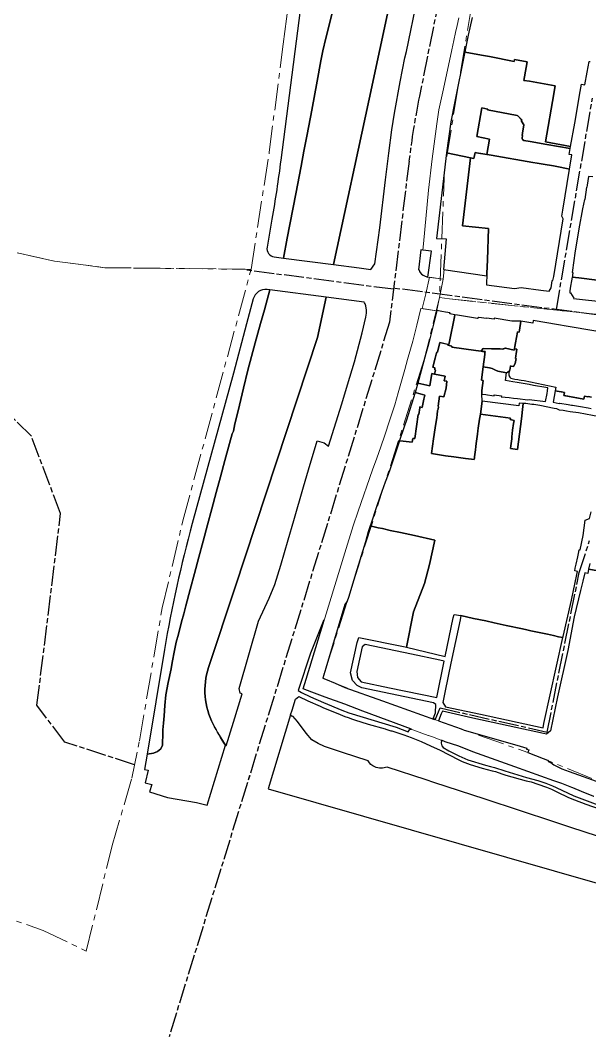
# Model space of a CAD drawing. Header units: millimetres. Extents: x 125232 to 134072, y 142885 to 152835.
# Drawn here: x 127612 to 128293, y 143323 to 144537 of the extents above; entities that cross this region are included whole.
import ezdxf

# ---------------------------------------------------------------- set-up
doc = ezdxf.new("R2010")
doc.units = ezdxf.units.MM
doc.linetypes.add('ACAD_ISO08W100', pattern=[36, 24, -3, 6, -3])
doc.linetypes.add('CENTER', pattern=[50.8, 31.75, -6.35, 6.35, -6.35])
for name, color, linetype in [('commerce & office', 242, 'Continuous'), ('green & plaza', 80, 'Continuous'), ('hospital', 231, 'Continuous'), ('industry', 35, 'Continuous'), ('reserve', 253, 'Continuous'), ('residence', 2, 'Continuous'), ('residence-bad', 41, 'Continuous'), ('water', 4, 'Continuous'), ('老城北中心线', 7, 'ACAD_ISO08W100')]:
    doc.layers.add(name, color=color, linetype=linetype)
doc.layers.add('historical site', color=232, linetype='Continuous', lineweight=0)
doc.layers.add('super block', color=6, linetype='CENTER', lineweight=0)

msp = doc.modelspace()

# ---------------------------------------------------------------- linework, layer by layer
at = {"layer": 'commerce & office'}
msp.add_lwpolyline([(128296.6, 144350.1), (128291.4, 144350.8), (128289.8, 144340.5), (128289.4, 144337.9), (128289.1, 144338), (128286.9, 144323.1), (128286.5, 144323.2), (128284.3, 144312.1), (128279.9, 144288.1), (128275.1, 144259.1), (128273.7, 144250.2), (128271.6, 144236), (128272.7, 144235.9), (128272.2, 144232.5), (128272, 144231.3), (128271.8, 144230.3), (128279.8, 144229.4), (128301.8, 144226.9)], dxfattribs=at)
at = {"layer": 'green & plaza'}
for points in [[(127966.6, 144706.6), (127945.1, 144537.3), (127923.6, 144370.2, -0.01101), (127913, 144299.8), (127907.2, 144266.3, 0.426635), (127915.7, 144254.7), (127927, 144253.2), (127931.3, 144276.9), (127941.5, 144330), (127947.8, 144363), (127951.3, 144381), (127955.1, 144400.7), (127960.8, 144430.1), (127967.1, 144464.5), (127971.6, 144489.1), (127973.8, 144500.9), (127977.5, 144515.9), (127981.6, 144533), (127986.9, 144554.3)], [(128333.9, 143551.9), (128270.4, 143572.6), (128250, 143579.3), (128167.8, 143606.3), (128106.6, 143626.4), (128097.2, 143629.6), (128050.6, 143644.8, -0.195156), (128035.9, 143644.9, -0.168769), (128027.9, 143652.1), (127997.3, 143662.4), (127976, 143669.5), (127968.2, 143672.9), (127960.5, 143677.4), (127954, 143685.3), (127943.6, 143699.3), (127937.9, 143705.8), (127937.3, 143705.3), (127935.3, 143707.3), (127937, 143712.7), (127941, 143726), (127945, 143729.1), (127955.7, 143724.1), (127970.7, 143717.5), (127974, 143716.1), (127994.5, 143707.5), (128000, 143705.4), (128004, 143703.9), (128009.3, 143702.1), (128011.6, 143701.3), (128028.2, 143696.1), (128048.4, 143690.3), (128049.3, 143690), (128055.2, 143688.3), (128056.1, 143688.1), (128070.7, 143683.5), (128079.5, 143680.3), (128091.2, 143675.3), (128102.5, 143670), (128113.9, 143664.9), (128123.9, 143659.7), (128137.3, 143652.9), (128140.2, 143651.6), (128149.8, 143647.9), (128164.1, 143643.5), (128176.1, 143640.4), (128180.3, 143639.3), (128187.8, 143636.7), (128192.4, 143635.2), (128216.8, 143628.2), (128222.6, 143627), (128230.6, 143624.3), (128241.3, 143620.6), (128247, 143618.2), (128253.5, 143615.3), (128267.5, 143608.6), (128274.7, 143605.5), (128288, 143600.4), (128311.9, 143591.9)]]:
    msp.add_lwpolyline(points, format="xyb", dxfattribs=at)
for points in [[(128150.3, 144373.2), (128121.6, 144379.1), (128109.6, 144276.7), (128121.3, 144276.3), (128118.1, 144239.5), (128169.9, 144231.9), (128170, 144234.6), (128170.5, 144251), (128172, 144288.6), (128140.8, 144291.9)], [(128103.6, 144261.4), (128093.5, 144262.7), (128090.9, 144263), (128088, 144239.3), (128089.1, 144239.1), (128089.5, 144237.3), (128090.3, 144235.8), (128091.9, 144233.9), (128093.9, 144232.6), (128096.1, 144231.7), (128099.2, 144230.5)], [(128131, 144183), (128131.5, 144185.5), (128125.6, 144186.6), (128125.8, 144187.8), (128120.5, 144188.7), (128115.9, 144189.4), (128110, 144190.4), (128110, 144190.3), (128105.7, 144172.7), (128101.6, 144156.8), (128099.4, 144147.4), (128097, 144139), (128087.5, 144103.8), (128101.7, 144100.5), (128104, 144115.1), (128107.4, 144114.5), (128108.3, 144119.3), (128107.5, 144119.5), (128107.7, 144122), (128105.4, 144122.7), (128108.1, 144133.4), (128109.4, 144138.3), (128110.1, 144140.9), (128110.7, 144140.8), (128113.7, 144152.2), (128124.3, 144149.8), (128125.1, 144153.6)], [(128000, 143719.8), (127976.5, 143728.4), (127960.5, 143734.4), (127950.3, 143738.5), (127953.8, 143750), (127975.4, 143820.5), (127974.9, 143820.7), (127959.2, 143781.1), (127944.3, 143736.5), (127948.3, 143733.9), (127959.1, 143728.9), (127974.8, 143722), (127996.5, 143713), (128004.8, 143709.8), (128061.4, 143692.4), (128075.7, 143687), (128075.8, 143687.1), (128077.5, 143689.4), (128078.1, 143689.9), (128078.5, 143690.1), (128079.4, 143690), (128079.9, 143690), (128021.7, 143711.8)]]:
    msp.add_lwpolyline(points, close=True, dxfattribs=at)
msp.add_lwpolyline([(127862.1, 144031.7), (127865.3, 144043), (127866.9, 144046.3), (127868.8, 144054.9), (127872.5, 144070.5), (127878.9, 144097.7), (127884, 144119.3), (127892.8, 144152), (127899.5, 144175), (127904.3, 144191.3), (127910.4, 144215.1), (127907.2, 144215.5, 0.376815), (127890.7, 144204.4), (127882.8, 144174.6), (127867.2, 144115.7), (127817.8, 143935.9, 0.0259), (127784.7, 143785.4), (127764, 143660.4), (127771.5, 143661.4), (127776.1, 143663.2), (127780.2, 143666.6), (127782.1, 143671), (127782.7, 143686.3), (127782.8, 143689.1), (127783.5, 143697.4), (127784.2, 143706.2), (127785.2, 143718.2), (127786.2, 143731.1), (127789.1, 143745.8), (127792.4, 143762.2), (127793.8, 143769.6), (127796.7, 143784.3), (127798.7, 143794.1), (127801.2, 143803.8), (127805, 143818.3), (127807.6, 143828), (127810.2, 143837.6), (127815.2, 143857), (127820.3, 143876.3), (127825.5, 143895.6), (127830.7, 143914.9), (127835.9, 143934.2), (127841.2, 143953.5), (127846.3, 143972.9), (127851.4, 143991.6), (127856.6, 144011.2)], format="xyb", close=True, dxfattribs=at)
msp.add_lwpolyline([(128297.6, 143609.8), (128282.8, 143615.4), (128272.4, 143619.9), (128271.4, 143620.3), (128259.3, 143625), (128250, 143628.5), (128203.2, 143645), (128153.2, 143663), (128136.3, 143669.6), (128120.2, 143675.1), (128115.7, 143676.8), (128115.1, 143673.4), (128116.1, 143670.3), (128117.7, 143668), (128124.5, 143664.2), (128136.3, 143658.1), (128147.1, 143653.4), (128168.2, 143646.9), (128174.2, 143645.5), (128179.1, 143644.2), (128191.4, 143640.1), (128217.4, 143632.5), (128230.6, 143628.9), (128240.3, 143625.6), (128248.3, 143622.4), (128252.6, 143620.3), (128273.7, 143610.5), (128339.4, 143585.8)], dxfattribs=at)
at = {"layer": 'historical site'}
for points in [[(128136.2, 144540.2), (128134.5, 144531), (128132.5, 144522.7), (128130.5, 144513.4), (128128.1, 144502.1), (128117.9, 144455.6), (128112.6, 144430.3), (128110.1, 144413.8), (128104.3, 144371.8), (128100.2, 144334.3), (128094, 144270.4), (128093.5, 144262.7), (128103.6, 144261.4), (128099.2, 144230.5), (128117.7, 144228.1), (128118.7, 144239.4), (128118.1, 144239.5), (128121.3, 144276.3), (128109.6, 144276.7), (128121.6, 144379.1), (128121.7, 144379.1), (128126.9, 144416), (128131, 144438.3), (128143.7, 144499.6), (128147.7, 144519.8), (128152.2, 144540.8)], [(128317.3, 143622), (128268.2, 143639.3), (128259.5, 143642.6), (128250, 143647.6), (128246.2, 143650.3), (128244.1, 143650.9), (128243, 143652.2), (128242, 143653.1), (128237.3, 143654.9), (128218.9, 143662.1), (128219.9, 143665.4), (128217.4, 143666.1), (128217.8, 143667.5), (128205.5, 143671), (128142.6, 143689), (128139, 143690.3), (128111.9, 143700), (128107.1, 143701.8), (128045.3, 143723.8), (128000, 143740), (127988.5, 143745), (127977.2, 143750), (127973.8, 143751.2), (127977.4, 143763.2), (128000, 143839.2), (128003.1, 143843.2), (128004.4, 143847.3), (128014.6, 143880.6), (128024.8, 143914.1), (128028, 143925.9), (128030.3, 143933.1), (128031.4, 143936.2), (128038.1, 143955.8), (128042.5, 143968.7), (128048.3, 143985.4), (128051.9, 143994.4), (128053.7, 144000), (128064.5, 144032.4), (128065.4, 144035), (128070.9, 144051.3), (128073.8, 144059.4), (128079.9, 144078.7), (128084.3, 144093), (128087.5, 144103.6), (128097, 144139), (128099.4, 144147.4), (128101.6, 144156.8), (128105.7, 144172.7), (128110, 144190.3), (128090.8, 144193.1), (128086.3, 144173), (128081.2, 144153.9), (128075.1, 144131.9), (128071.9, 144120), (128067.2, 144103.1), (128064, 144092.1), (128059.7, 144077.8), (128053.5, 144058.6), (128048, 144041.7), (128043, 144027.4), (128038.4, 144014), (128033.1, 144000), (128016.1, 143950.7), (128010.2, 143933), (128000, 143901), (127953.8, 143750), (127950.3, 143738.5), (127960.5, 143734.4), (127976.5, 143728.4), (128000, 143719.8), (128021.7, 143711.8), (128092.1, 143685.5), (128099.9, 143682.7), (128100.2, 143682.6), (128105, 143680.9), (128120.2, 143675.1), (128136.3, 143669.6), (128153.2, 143663), (128203.2, 143645), (128250, 143628.5), (128259.3, 143625), (128271.4, 143620.3), (128272.4, 143619.9), (128282.8, 143615.4), (128297.6, 143609.8)]]:
    msp.add_lwpolyline(points, dxfattribs=at)
msp.add_lwpolyline([(128101.1, 144230.3), (128097.1, 144210.6), (128092.4, 144192.8), (128110, 144190.3), (128110, 144190.3), (128110, 144190.4), (128111.7, 144198.4), (128114, 144210.1), (128117.7, 144228.1)], close=True, dxfattribs=at)
at = {"layer": 'hospital'}
for points in [[(128225.6, 144101), (128220.6, 144101.9), (128215.7, 144102.7), (128205.9, 144104.5), (128201, 144105.4), (128192, 144107), (128193.3, 144116.2), (128182.9, 144117.9), (128180.1, 144119.2), (128176, 144121), (128173, 144122.1), (128165.3, 144123.1), (128164.1, 144114), (128163.5, 144107.1), (128165.6, 144106.8), (128164, 144094.7), (128164, 144090.7), (128168.5, 144090.1), (128170.7, 144089.9), (128175.7, 144089.1), (128178.7, 144088.7), (128178.7, 144089.6), (128187.2, 144088.5), (128187.1, 144087.5), (128191.6, 144087), (128196.5, 144086.4), (128201.5, 144085.8), (128206.5, 144085.2), (128218.9, 144083.8), (128220.5, 144084.2), (128240.1, 144081.9), (128241.8, 144091.4), (128242.3, 144094.6), (128242.7, 144098), (128240.3, 144098.3), (128235.4, 144099.2), (128230.5, 144100.1)], [(128212.9, 144075.6), (128213.3, 144079.2), (128208.3, 144079.7), (128207.9, 144076.5), (128164.1, 144082.1), (128162.1, 144066.7), (128198.1, 144062), (128197.8, 144060.2), (128202.3, 144059.2), (128201.7, 144055.5), (128200.6, 144047.3), (128199.7, 144039.4), (128199.7, 144037.2), (128198.6, 144028.8), (128198.2, 144025.6), (128206.3, 144024.4), (128209.9, 144051.8), (128211.2, 144061.2)]]:
    msp.add_lwpolyline(points, close=True, dxfattribs=at)
at = {"layer": 'industry'}
for points in [[(128312.7, 144062), (128279.2, 144068.2), (128269.6, 144069.4), (128265.2, 144070.1), (128260.9, 144070.8), (128256.6, 144071.5), (128253.5, 144072.8), (128250.1, 144073.3), (128233, 144077.1), (128225.9, 144078), (128223.5, 144078.3), (128216.4, 144079.3), (128213.3, 144079.2), (128212.9, 144075.6), (128211.2, 144061.2), (128209.9, 144051.8), (128206.3, 144024.4), (128198.2, 144025.6), (128198.6, 144028.8), (128199.7, 144037.2), (128199.7, 144039.4), (128200.6, 144047.3), (128201.7, 144055.5), (128202.3, 144059.2), (128197.8, 144060.2), (128198.1, 144062), (128162.1, 144066.7), (128161.8, 144064.6), (128161.1, 144060.8), (128159.6, 144049.9), (128159.1, 144046.8), (128158.5, 144042.6), (128157.4, 144034.3), (128157.2, 144031.5), (128156.7, 144027.8), (128156.1, 144023.8), (128155, 144015.5), (128154.9, 144014.4), (128154.7, 144012.5), (128151.3, 144012.9), (128144.5, 144013.7), (128130.5, 144015.6), (128120.6, 144017), (128103.8, 144019.7), (128106.2, 144037.3), (128108.2, 144050.3), (128109.9, 144062.6), (128110.4, 144066), (128111, 144071), (128111.8, 144072.5), (128112.2, 144075.3), (128111.7, 144076.1), (128113.3, 144088.2), (128118.4, 144087.5), (128121.1, 144097.7), (128122.2, 144106.2), (128118.8, 144106.6), (128119.9, 144112.2), (128107.4, 144114.5), (128104, 144115.1), (128101.7, 144100.5), (128087.5, 144103.8), (128084.2, 144092.7), (128090, 144091), (128095.7, 144089.5), (128095.3, 144087.9), (128094.6, 144084.6), (128092.4, 144074.7), (128089.9, 144075.3), (128089.8, 144074.2), (128088.7, 144066.2), (128087.8, 144066.2), (128083.7, 144037.4), (128081.3, 144037.6), (128080.7, 144033), (128066.4, 144034.9), (128065.4, 144035), (128064.5, 144032.4), (128053.7, 144000), (128051.9, 143994.4), (128048.3, 143985.4), (128042.5, 143968.7), (128038.1, 143955.8), (128031.4, 143936.2), (128030.4, 143933.3), (128030.3, 143933.1), (128040.1, 143930.9), (128045, 143929.8), (128054.3, 143927.6), (128066.7, 143925.1), (128083.2, 143921.5), (128107.5, 143915.9), (128101.4, 143887), (128095.2, 143864.4), (128082.2, 143830.4), (128073.8, 143788), (128120.1, 143776.8), (128129.4, 143823.3), (128130.8, 143827.2), (128138.8, 143825.8), (128138.8, 143825.8), (128153.9, 143822.5), (128168.6, 143819.4), (128178.4, 143817.3), (128193, 143814.1), (128212.6, 143809.9), (128217.5, 143808.9), (128222.4, 143807.8), (128242.2, 143803.6), (128249.3, 143801.9), (128255.4, 143800.6), (128260.7, 143799.6), (128261, 143800.8), (128270.9, 143844.2), (128277.4, 143874.8), (128278.1, 143878.6), (128274.8, 143879.4), (128275.4, 143882.4), (128276.5, 143887.3), (128278.4, 143896), (128279.3, 143900), (128280.2, 143904.6), (128281.2, 143904.3), (128284.8, 143921.6), (128287.4, 143940.1), (128292.7, 143941.8), (128294.7, 143949.8)], [(128302.8, 143879.2), (128291.5, 143881.2), (128290.4, 143876.3), (128286.8, 143877.1), (128284.5, 143866.9), (128281.9, 143856), (128274.3, 143824.3), (128266.5, 143784.2), (128254.3, 143728.9), (128245.9, 143688.2), (128241.1, 143684.2), (128237.6, 143684.8), (128153, 143703.2), (128116.8, 143711.5), (128115.4, 143708.3), (128111.9, 143700), (128139, 143690.3), (128142.6, 143689), (128205.5, 143671), (128217.8, 143667.5), (128217.4, 143666.1), (128219.9, 143665.4), (128218.9, 143662.1), (128237.3, 143654.9), (128242.4, 143652.9), (128244.1, 143650.9), (128246.2, 143650.3), (128250, 143647.6), (128259.5, 143642.6), (128268.2, 143639.3), (128317.3, 143622)]]:
    msp.add_lwpolyline(points, dxfattribs=at)
for points in [[(128260.7, 143799.6), (128255.4, 143800.6), (128249.3, 143801.9), (128242.2, 143803.6), (128222.4, 143807.8), (128217.5, 143808.9), (128212.6, 143809.9), (128193, 143814.1), (128178.4, 143817.3), (128168.6, 143819.4), (128153.9, 143822.5), (128138.8, 143825.8), (128137.8, 143820.7), (128126.9, 143769), (128119.9, 143736.1), (128117.4, 143721.9), (128120.5, 143716.7), (128162.2, 143707.9), (128237, 143691.7), (128238.1, 143697)], [(128118.9, 143771.5), (128113.8, 143772.4), (128079.9, 143779.7), (128024.5, 143791.2), (128020.8, 143788.6), (128014.4, 143758.9), (128015.2, 143751.9), (128019.7, 143746.5), (128053.6, 143739.5), (128110.1, 143728)]]:
    msp.add_lwpolyline(points, close=True, dxfattribs=at)
at = {"layer": 'reserve'}
for points in [[(128089.8, 144074.2), (128089.9, 144075.3), (128092.4, 144074.7), (128094.6, 144084.6), (128095.3, 144087.9), (128095.7, 144089.5), (128090, 144091), (128084.2, 144092.7), (128084.2, 144092.7), (128079.9, 144078.7), (128073.8, 144059.4), (128070.9, 144051.3), (128065.4, 144035), (128066.4, 144034.9), (128080.7, 144033), (128081.3, 144037.6), (128083.7, 144037.4), (128087.8, 144066.2), (128088.7, 144066.2)], [(128101.4, 143887), (128107.5, 143915.9), (128083.2, 143921.5), (128066.7, 143925.1), (128054.3, 143927.6), (128045, 143929.8), (128040.1, 143930.9), (128030.3, 143933.1), (128028, 143925.9), (128024.8, 143914.1), (128014.6, 143880.6), (128004.4, 143847.3), (128003.1, 143843.2), (128000, 143839.2), (127977.4, 143763.2), (127973.8, 143751.2), (127977.2, 143750), (127988.5, 143745), (128000, 143740), (128045.3, 143723.8), (128107.1, 143701.8), (128106.1, 143703.5), (128108.3, 143709.5), (128108.9, 143719.4), (128106.1, 143721.7), (128020.3, 143739.5), (128015, 143742.1), (128009.4, 143748.4), (128007, 143757.5), (128014.7, 143793.5), (128016.7, 143799.8), (128070.1, 143788.9), (128073.8, 143788), (128082.2, 143830.4), (128095.2, 143864.4)]]:
    msp.add_lwpolyline(points, close=True, dxfattribs=at)
msp.add_lwpolyline([(128292.8, 143888.1), (128291.5, 143881.2), (128302.8, 143879.2)], dxfattribs=at)
at = {"layer": 'residence'}
for points in [[(128152.2, 144540.8), (128147.7, 144519.8), (128143.7, 144499.6), (128146, 144499.1), (128165.9, 144495.2), (128173, 144494), (128202.6, 144488.1), (128203, 144490.4), (128218.1, 144487.6), (128216.9, 144481.1), (128213.9, 144465.5), (128220.8, 144464.5), (128251.5, 144459.2), (128251.2, 144457.2), (128249.8, 144449.6), (128240.1, 144392), (128269.9, 144386.7), (128274.8, 144414.3), (128281.4, 144452.4), (128282.9, 144461.1), (128287, 144460.4), (128289.6, 144475.3), (128292.1, 144488.3), (128293.2, 144488)], [(128301.8, 144226.9), (128279.8, 144229.4), (128271.8, 144230.3), (128270.9, 144225.8), (128269.9, 144219.8), (128269.2, 144213.9), (128269.1, 144211.5), (128269.7, 144211.5), (128273.6, 144205.3), (128273.4, 144205), (128313.3, 144200.4)], [(128300.1, 144165.9), (128264.5, 144171.9), (128255.6, 144173.3), (128225.1, 144178.4), (128224.6, 144175.4), (128210.5, 144177.7), (128208.8, 144167.2), (128208.4, 144164.7), (128206.4, 144165), (128206.4, 144164.7), (128204.2, 144152), (128203.9, 144152.1), (128203.1, 144147.2), (128202.6, 144144.9), (128205.7, 144144.3), (128204.8, 144138.8), (128204.5, 144136.3), (128204.1, 144133.1), (128204.8, 144133.1), (128203.8, 144127.3), (128201.8, 144123.6), (128199, 144124), (128198.2, 144124.2), (128197.6, 144121.3), (128197.1, 144118.2), (128196.7, 144118.3), (128196.3, 144114.7), (128196.3, 144113.3), (128196.5, 144112.8), (128196.7, 144112), (128197.5, 144110.8), (128198.5, 144109.7), (128200, 144109.4), (128203.2, 144108.5), (128206.7, 144108), (128208.3, 144107.8), (128210.8, 144107.4), (128214.5, 144106.8), (128252.1, 144099), (128251.4, 144094.6), (128258.6, 144093.3), (128259, 144093.4), (128262.6, 144092.7), (128262, 144089.1), (128285.9, 144084.4), (128286.3, 144086.4), (128286.7, 144088), (128287, 144088), (128290.7, 144087.2), (128290.8, 144087.8), (128295, 144087.1)]]:
    msp.add_lwpolyline(points, dxfattribs=at)
for points in [[(128249.8, 144449.6), (128251.2, 144457.2), (128251.5, 144459.2), (128220.8, 144464.5), (128213.9, 144465.5), (128216.9, 144481.1), (128218.1, 144487.6), (128203, 144490.4), (128202.6, 144488.1), (128173, 144494), (128165.9, 144495.3), (128146, 144499.1), (128143.7, 144499.6), (128131, 144438.3), (128126.9, 144416), (128121.7, 144379.1), (128150.3, 144373.2), (128154.2, 144372.4), (128155.7, 144379.4), (128157.3, 144379.1), (128157.3, 144379.1), (128169.8, 144376.8), (128173.2, 144395.4), (128157.9, 144398.5), (128164, 144432.7), (128171, 144431.2), (128170.8, 144430.3), (128206.1, 144423.6), (128207, 144423.4), (128211.5, 144418.4), (128211.2, 144417.3), (128211.3, 144416.8), (128214.1, 144412.3), (128212.5, 144402.6), (128212.1, 144399.8), (128212.5, 144399.7), (128212.1, 144396.4), (128212.1, 144395.9), (128212.6, 144394.8), (128214, 144393.7), (128221.6, 144392.4), (128241.4, 144389.1), (128269.5, 144384.3), (128269.9, 144386.7), (128240.1, 144392)], [(128212.1, 144395.9), (128212.1, 144396.4), (128212.5, 144399.7), (128212.1, 144399.8), (128212.5, 144402.6), (128214.1, 144412.3), (128211.3, 144416.8), (128211.2, 144417.3), (128211.4, 144418.2), (128211.4, 144418.5), (128207, 144423.4), (128206.1, 144423.6), (128170.8, 144430.3), (128171, 144431.2), (128164, 144432.7), (128157.9, 144398.5), (128173.2, 144395.4), (128169.8, 144376.8), (128174.9, 144376), (128224.6, 144367.5), (128229.8, 144366.8), (128237, 144365.5), (128249.6, 144363.3), (128255.3, 144362.3), (128265.1, 144360.4), (128268.6, 144359.6), (128271.2, 144376.4), (128268.4, 144376.8), (128269.5, 144384.3), (128241.4, 144389.1), (128221.6, 144392.4), (128214, 144393.7), (128212.6, 144394.8)], [(128268.6, 144359.6), (128265.1, 144360.4), (128255.3, 144362.3), (128249.6, 144363.3), (128237, 144365.5), (128229.8, 144366.8), (128224.6, 144367.5), (128174.9, 144376), (128157.3, 144379.1), (128157.3, 144379.1), (128155.7, 144379.4), (128154.2, 144372.4), (128150.3, 144373.2), (128140.8, 144291.9), (128172, 144288.6), (128170.5, 144251), (128170, 144234.6), (128169.5, 144221.3), (128203, 144217), (128210.7, 144218.1), (128234.5, 144214.8), (128244.2, 144213.5), (128246.5, 144217.6), (128247.4, 144223.1), (128248, 144226.5), (128248.5, 144226.4), (128250, 144231.3), (128260.9, 144300), (128259.4, 144303.2), (128260.5, 144310.6)], [(128206.4, 144164.7), (128206.4, 144165), (128208.4, 144164.7), (128208.8, 144167.2), (128210.5, 144177.7), (128199.5, 144177.9), (128178.7, 144181.2), (128178.5, 144180), (128169.4, 144181.4), (128169.3, 144180.8), (128160.2, 144182.2), (128158.7, 144181), (128134.7, 144184.8), (128131.5, 144185.5), (128131, 144183), (128125.1, 144153.6), (128124.3, 144149.8), (128123.3, 144150), (128123.1, 144149), (128128, 144147.9), (128127.8, 144146.6), (128156.8, 144142.7), (128163.1, 144141.9), (128163.3, 144142.9), (128165.4, 144145.1), (128175.5, 144144.9), (128185.7, 144144.6), (128188, 144144.5), (128189.2, 144144.6), (128190.1, 144144.9), (128190.8, 144145.1), (128191.3, 144145.3), (128192.3, 144145.4), (128202.3, 144143.3), (128203.1, 144147.2), (128203.9, 144152.1), (128204.2, 144152)], [(128165.6, 144106.8), (128163.5, 144107.1), (128164.1, 144114), (128165.3, 144123.1), (128165.3, 144123.1), (128167.3, 144138), (128167.5, 144139.4), (128167.7, 144141.5), (128164.5, 144141.7), (128163.1, 144141.9), (128156.8, 144142.7), (128127.8, 144146.6), (128128, 144147.9), (128123.1, 144149), (128123.3, 144150), (128113.7, 144152.2), (128110.7, 144140.8), (128110.1, 144140.9), (128109.4, 144138.3), (128108.1, 144133.4), (128105.4, 144122.7), (128107.7, 144122), (128107.5, 144119.5), (128108.3, 144119.3), (128107.4, 144114.5), (128119.9, 144112.2), (128118.8, 144106.6), (128122.2, 144106.2), (128121.1, 144097.7), (128118.4, 144087.5), (128113.3, 144088.2), (128111.7, 144076.1), (128112.2, 144075.3), (128111.8, 144072.5), (128111, 144071), (128110.4, 144066), (128109.9, 144062.6), (128108.2, 144050.3), (128106.2, 144037.3), (128103.8, 144019.7), (128120.6, 144017), (128130.5, 144015.6), (128144.5, 144013.7), (128151.3, 144012.9), (128154.7, 144012.5), (128154.9, 144014.4), (128155, 144015.5), (128156.1, 144023.8), (128156.7, 144027.8), (128157.2, 144031.5), (128157.4, 144034.3), (128158.5, 144042.6), (128159.1, 144046.8), (128159.6, 144049.9), (128161.1, 144060.8), (128161.8, 144064.6), (128162.1, 144066.7), (128164.1, 144082.1), (128164, 144090.7), (128164, 144090.7), (128164, 144094.7)]]:
    msp.add_lwpolyline(points, close=True, dxfattribs=at)
at = {"layer": 'residence-bad'}
msp.add_lwpolyline([(128204.8, 144133.1), (128204.1, 144133.1), (128204.5, 144136.3), (128204.8, 144138.8), (128205.7, 144144.3), (128202.6, 144144.9), (128202.3, 144143.3), (128192.3, 144145.4), (128191.3, 144145.3), (128190.8, 144145.1), (128190.1, 144144.9), (128189.2, 144144.6), (128188, 144144.5), (128185.7, 144144.6), (128175.5, 144144.9), (128165.4, 144145.1), (128163.3, 144142.9), (128163.1, 144141.9), (128164.5, 144141.7), (128167.7, 144141.5), (128167.5, 144139.4), (128167.3, 144138), (128165.3, 144123.1), (128173, 144122.1), (128176, 144121), (128180.1, 144119.2), (128182.9, 144117.9), (128193.3, 144116.2), (128196.7, 144118.3), (128197.1, 144118.2), (128197.6, 144121.3), (128198.2, 144124.2), (128199, 144124), (128201.8, 144123.6), (128203.8, 144127.3)], close=True, dxfattribs=at)
msp.add_lwpolyline([(128295, 144087.1), (128290.8, 144087.8), (128290.7, 144087.2), (128287, 144088), (128286.7, 144088), (128286.3, 144086.4), (128285.9, 144084.4), (128262.1, 144089.1), (128262, 144089.1), (128262.6, 144092.7), (128259, 144093.4), (128258.6, 144093.3), (128251.4, 144094.6), (128249, 144080.9), (128256.4, 144079.5), (128257.1, 144079.8), (128267.2, 144078), (128270.8, 144077.4), (128272.2, 144077.2), (128281.6, 144075.6), (128291.1, 144074), (128294.6, 144073.4)], dxfattribs=at)
at = {"layer": 'super block'}
for points in [[(127558.8, 144270.6), (127653.3, 144249.4), (127713.2, 144241.7), (127888, 144239.7), (127909.8, 144379.7), (127926.4, 144508.9), (127930.3, 144539), (127951.9, 144708.6), (127963.9, 144865.4), (127963.5, 144959.5), (127962.5, 144997.1), (127768.4, 145019.1), (127702, 145025.8), (127615.7, 145025.8), (127497.6, 145023.5)], [(128168.4, 144656.7), (128119.3, 144359.1), (128113.2, 144206), (128125.1, 144204.4), (128253.4, 144190.9), (128354.6, 144180.2), (128538.8, 144150.8), (128601.2, 144144.5), (128706.3, 144145), (128706, 144240.5), (128711.4, 144360.1), (128719.2, 144425.4), (128751.5, 144588.9)], [(128354.6, 144180.2), (128253.4, 144190.9), (128125.1, 144204.4), (128113.2, 144206), (128095.1, 144132), (127973.8, 143751.2), (128007.9, 143737.2), (128111.9, 143700), (128218.9, 143662.1), (128432.1, 143576.2)]]:
    msp.add_lwpolyline(points, dxfattribs=at)
msp.add_lwpolyline([(127754.6, 143676.1), (127781.9, 143835.2), (127806.5, 143939), (127887.8, 144238.6), (127887.8, 144238.8), (127881, 144239.8), (127713.2, 144241.7), (127653.3, 144249.4), (127558.8, 144270.6), (127466.2, 144291.8), (127453.6, 144303.4), (127422.6, 144252.2), (127408.3, 144221), (127401.6, 144197), (127336.7, 143885), (127329, 143857), (127250.1, 143571), (127342.6, 143535), (127571.6, 143473.1), (127639.6, 143449.6), (127691.1, 143424.9), (127722, 143550.9), (127745.5, 143631.4)], close=True, dxfattribs=at)
at = {"layer": 'water'}
for points in [[(127986.9, 144554.3), (127981.6, 144533), (127977.5, 144515.9), (127973.8, 144500.9), (127971.6, 144489.1), (127967.1, 144464.5), (127960.8, 144430.1), (127955.1, 144400.7), (127951.3, 144381), (127947.8, 144363), (127941.5, 144330), (127931.3, 144276.9), (127927, 144253.2), (127986.4, 144245.5), (128029, 144443), (128078.8, 144675.3)], [(127986.9, 144554.3), (127981.6, 144533), (127977.5, 144515.9), (127973.8, 144500.9), (127971.6, 144489.1), (127967.1, 144464.5), (127960.8, 144430.1), (127955.1, 144400.7), (127951.3, 144381), (127947.8, 144363), (127941.5, 144330), (127931.3, 144276.9), (127927, 144253.2), (127986.4, 144245.5), (128029, 144443), (128078.8, 144675.3)], [(127986.9, 144554.3), (127981.6, 144533), (127977.5, 144515.9), (127973.8, 144500.9), (127971.6, 144489.1), (127967.1, 144464.5), (127960.8, 144430.1), (127955.1, 144400.7), (127951.3, 144381), (127947.8, 144363), (127941.5, 144330), (127931.3, 144276.9), (127927, 144253.2), (127986.4, 144245.5), (128029, 144443), (128078.8, 144675.3)], [(127986.9, 144554.3), (127981.6, 144533), (127977.5, 144515.9), (127973.8, 144500.9), (127971.6, 144489.1), (127967.1, 144464.5), (127960.8, 144430.1), (127955.1, 144400.7), (127951.3, 144381), (127947.8, 144363), (127941.5, 144330), (127931.3, 144276.9), (127927, 144253.2), (127986.4, 144245.5), (128029, 144443), (128078.8, 144675.3)], [(128078.8, 144675.3), (128029, 144443), (127986.4, 144245.4), (128017.1, 144241.4), (128031.3, 144239.6), (128036.1, 144246.4), (128041.9, 144289.4), (128048.8, 144346.6), (128052.6, 144378.7), (128056.2, 144406.5), (128059.3, 144426.5), (128066.1, 144463.7), (128071.8, 144492.7), (128074, 144500), (128086.9, 144564.2)], [(128078.8, 144675.3), (128029, 144443), (127986.4, 144245.4), (128017.1, 144241.4), (128031.3, 144239.6), (128036.1, 144246.4), (128041.9, 144289.4), (128048.8, 144346.6), (128052.6, 144378.7), (128056.2, 144406.5), (128059.3, 144426.5), (128066.1, 144463.7), (128071.8, 144492.7), (128074, 144500), (128086.9, 144564.2)], [(128078.8, 144675.3), (128029, 144443), (127986.4, 144245.4), (128017.1, 144241.4), (128031.3, 144239.6), (128036.1, 144246.4), (128041.9, 144289.4), (128048.8, 144346.6), (128052.6, 144378.7), (128056.2, 144406.5), (128059.3, 144426.5), (128066.1, 144463.7), (128071.8, 144492.7), (128074, 144500), (128086.9, 144564.2)]]:
    msp.add_lwpolyline(points, dxfattribs=at)
for points in [[(127967.6, 144158.3), (127977.9, 144206.3), (127910.4, 144215.1), (127904.3, 144191.3), (127899.5, 144175), (127892.8, 144152), (127884, 144119.3), (127878.9, 144097.7), (127872.5, 144070.5), (127868.8, 144054.9), (127866.9, 144046.3), (127865.3, 144043), (127862.1, 144031.7), (127856.6, 144011.2), (127851.4, 143991.6), (127846.3, 143972.9), (127841.2, 143953.5), (127835.9, 143934.2), (127830.7, 143914.9), (127825.5, 143895.6), (127820.3, 143876.3), (127815.2, 143857), (127810.2, 143837.6), (127807.6, 143828), (127805, 143818.3), (127801.2, 143803.8), (127798.7, 143794.1), (127796.7, 143784.3), (127793.8, 143769.6), (127792.4, 143762.2), (127789.1, 143745.8), (127786.2, 143731.1), (127785.2, 143718.2), (127784.2, 143706.2), (127783.5, 143697.4), (127782.8, 143689.1), (127782.7, 143686.3), (127782.1, 143671), (127780.2, 143666.6), (127776.1, 143663.2), (127771.5, 143661.4), (127764, 143660.4), (127760.9, 143641.7), (127765.1, 143641), (127761.6, 143625.9), (127769.5, 143623.9), (127766.6, 143615), (127788.2, 143608.5), (127823, 143602.6), (127835.6, 143599.2), (127857.7, 143670.9, -0.029688), (127842.7, 143696, -0.20166), (127837.3, 143763.7), (127869.1, 143860)], [(127967.6, 144158.3), (127977.9, 144206.3), (127910.4, 144215.1), (127904.3, 144191.3), (127899.5, 144175), (127892.8, 144152), (127884, 144119.3), (127878.9, 144097.7), (127872.5, 144070.5), (127868.8, 144054.9), (127866.9, 144046.3), (127865.3, 144043), (127862.1, 144031.7), (127856.6, 144011.2), (127851.4, 143991.6), (127846.3, 143972.9), (127841.2, 143953.5), (127835.9, 143934.2), (127830.7, 143914.9), (127825.5, 143895.6), (127820.3, 143876.3), (127815.2, 143857), (127810.2, 143837.6), (127807.6, 143828), (127805, 143818.3), (127801.2, 143803.8), (127798.7, 143794.1), (127796.7, 143784.3), (127793.8, 143769.6), (127792.4, 143762.2), (127789.1, 143745.8), (127786.2, 143731.1), (127785.2, 143718.2), (127784.2, 143706.2), (127783.5, 143697.4), (127782.8, 143689.1), (127782.7, 143686.3), (127782.1, 143671), (127780.2, 143666.6), (127776.1, 143663.2), (127771.5, 143661.4), (127764, 143660.4), (127760.9, 143641.7), (127765.1, 143641), (127761.6, 143625.9), (127769.5, 143623.9), (127766.6, 143615), (127788.2, 143608.5), (127823, 143602.6), (127835.6, 143599.2), (127857.7, 143670.9, -0.029688), (127842.7, 143696, -0.20166), (127837.3, 143763.7), (127869.1, 143860)], [(127967.6, 144158.3), (127977.9, 144206.3), (127910.4, 144215.1), (127904.3, 144191.3), (127899.5, 144175), (127892.8, 144152), (127884, 144119.3), (127878.9, 144097.7), (127872.5, 144070.5), (127868.8, 144054.9), (127866.9, 144046.3), (127865.3, 144043), (127862.1, 144031.7), (127856.6, 144011.2), (127851.4, 143991.6), (127846.3, 143972.9), (127841.2, 143953.5), (127835.9, 143934.2), (127830.7, 143914.9), (127825.5, 143895.6), (127820.3, 143876.3), (127815.2, 143857), (127810.2, 143837.6), (127807.6, 143828), (127805, 143818.3), (127801.2, 143803.8), (127798.7, 143794.1), (127796.7, 143784.3), (127793.8, 143769.6), (127792.4, 143762.2), (127789.1, 143745.8), (127786.2, 143731.1), (127785.2, 143718.2), (127784.2, 143706.2), (127783.5, 143697.4), (127782.8, 143689.1), (127782.7, 143686.3), (127782.1, 143671), (127780.2, 143666.6), (127776.1, 143663.2), (127771.5, 143661.4), (127764, 143660.4), (127760.9, 143641.7), (127765.1, 143641), (127761.6, 143625.9), (127769.5, 143623.9), (127766.6, 143615), (127788.2, 143608.5), (127823, 143602.6), (127835.6, 143599.2), (127857.7, 143670.9, -0.029688), (127842.7, 143696, -0.20166), (127837.3, 143763.7), (127869.1, 143860)], [(127967.6, 144158.3), (127977.9, 144206.3), (127910.4, 144215.1), (127904.3, 144191.3), (127899.5, 144175), (127892.8, 144152), (127884, 144119.3), (127878.9, 144097.7), (127872.5, 144070.5), (127868.8, 144054.9), (127866.9, 144046.3), (127865.3, 144043), (127862.1, 144031.7), (127856.6, 144011.2), (127851.4, 143991.6), (127846.3, 143972.9), (127841.2, 143953.5), (127835.9, 143934.2), (127830.7, 143914.9), (127825.5, 143895.6), (127820.3, 143876.3), (127815.2, 143857), (127810.2, 143837.6), (127807.6, 143828), (127805, 143818.3), (127801.2, 143803.8), (127798.7, 143794.1), (127796.7, 143784.3), (127793.8, 143769.6), (127792.4, 143762.2), (127789.1, 143745.8), (127786.2, 143731.1), (127785.2, 143718.2), (127784.2, 143706.2), (127783.5, 143697.4), (127782.8, 143689.1), (127782.7, 143686.3), (127782.1, 143671), (127780.2, 143666.6), (127776.1, 143663.2), (127771.5, 143661.4), (127764, 143660.4), (127760.9, 143641.7), (127765.1, 143641), (127761.6, 143625.9), (127769.5, 143623.9), (127766.6, 143615), (127788.2, 143608.5), (127823, 143602.6), (127835.6, 143599.2), (127857.7, 143670.9, -0.029688), (127842.7, 143696, -0.20166), (127837.3, 143763.7), (127869.1, 143860)], [(127939.3, 143939.6), (127950.8, 143979.8), (127956.8, 144000), (127966.9, 144034.9), (127975.6, 144032.3), (127980.6, 144028.4), (127996.5, 144079.1), (128003.5, 144101.7), (128011.6, 144129), (128020.7, 144164), (128025.1, 144182.5), (128026, 144187.2), (128026.2, 144191.1), (128025.4, 144196.2), (128024.6, 144198.3), (128023.8, 144199.5), (128023.2, 144200.3), (127977.9, 144206.3), (127967.6, 144158.3), (127869.1, 143860), (127837.3, 143763.7, 0.20166), (127842.7, 143696, 0.030543), (127858.2, 143670.2), (127867, 143698.5), (127877.4, 143732.3), (127875.2, 143733.2), (127873.7, 143738.9), (127897, 143819.2), (127909.5, 143846.5), (127916.6, 143863), (127923.5, 143886), (127932.4, 143916.4)], [(127939.3, 143939.6), (127950.8, 143979.8), (127956.8, 144000), (127966.9, 144034.9), (127975.6, 144032.3), (127980.6, 144028.4), (127996.5, 144079.1), (128003.5, 144101.7), (128011.6, 144129), (128020.7, 144164), (128025.1, 144182.5), (128026, 144187.2), (128026.2, 144191.1), (128025.4, 144196.2), (128024.6, 144198.3), (128023.8, 144199.5), (128023.2, 144200.3), (127977.9, 144206.3), (127967.6, 144158.3), (127869.1, 143860), (127837.3, 143763.7, 0.20166), (127842.7, 143696, 0.030543), (127858.2, 143670.2), (127867, 143698.5), (127877.4, 143732.3), (127875.2, 143733.2), (127873.7, 143738.9), (127897, 143819.2), (127909.5, 143846.5), (127916.6, 143863), (127923.5, 143886), (127932.4, 143916.4)], [(127939.3, 143939.6), (127950.8, 143979.8), (127956.8, 144000), (127966.9, 144034.9), (127975.6, 144032.3), (127980.6, 144028.4), (127996.5, 144079.1), (128003.5, 144101.7), (128011.6, 144129), (128020.7, 144164), (128025.1, 144182.5), (128026, 144187.2), (128026.2, 144191.1), (128025.4, 144196.2), (128024.6, 144198.3), (128023.8, 144199.5), (128023.2, 144200.3), (127977.9, 144206.3), (127967.6, 144158.3), (127869.1, 143860), (127837.3, 143763.7, 0.20166), (127842.7, 143696, 0.030543), (127858.2, 143670.2), (127867, 143698.5), (127877.4, 143732.3), (127875.2, 143733.2), (127873.7, 143738.9), (127897, 143819.2), (127909.5, 143846.5), (127916.6, 143863), (127923.5, 143886), (127932.4, 143916.4)]]:
    msp.add_lwpolyline(points, format="xyb", close=True, dxfattribs=at)
msp.add_lwpolyline([(128333.9, 143551.9), (128270.4, 143572.6), (128250, 143579.3), (128167.8, 143606.3), (128106.6, 143626.4), (128097.2, 143629.6), (128050.6, 143644.8, -0.195156), (128035.9, 143644.9, -0.168769), (128027.9, 143652.1), (127997.3, 143662.4), (127976, 143669.5), (127968.2, 143672.9), (127960.5, 143677.4), (127954, 143685.3), (127943.6, 143699.3), (127937.9, 143705.8), (127937.3, 143705.3), (127935.3, 143707.3), (127908.4, 143618.9), (128478.2, 143455.5)], format="xyb", dxfattribs=at)
at = {"layer": '老城北中心线', "linetype": 'ACAD_ISO08W100', "lineweight": 25}
for p, q in [((128127.3, 144635.6), (128089.3, 144446.9)), ((128076.8, 144369.1), (128053.6, 144176.6)), ((128342.6, 144179.8), (128058.5, 144217.2)), ((128053.6, 144176.6), (127790, 143322.5)), ((128053.6, 144176.6), (127868.8, 143577.9)), ((128280.3, 143877.4), (128292.7, 143915.8))]:
    msp.add_line(p, q, dxfattribs=at)
for points in [[(128252.9, 144191.6), (128296, 144444.3)], [(128058.4, 144215.9), (127881.2, 144239)], [(128108.1, 143701.4), (128114.1, 143715.4), (128241.8, 143686.6), (128280.3, 143877.4)]]:
    msp.add_lwpolyline(points, dxfattribs=at)
at = {"layer": '老城北中心线'}
msp.add_lwpolyline([(127748.8, 143647.6), (127665.4, 143674.5), (127632.2, 143718.7), (127660.5, 143947.9), (127625.5, 144040.2), (127496.9, 144167.9), (127400.8, 144193.3)], dxfattribs=at)
at = {"layer": '老城北中心线', "linetype": 'ACAD_ISO08W100', "lineweight": 25}
msp.add_arc((129069.6, 144249.4), 1000, 168.6106, 173.1277, dxfattribs=at)

doc.saveas('drawing.dxf')
